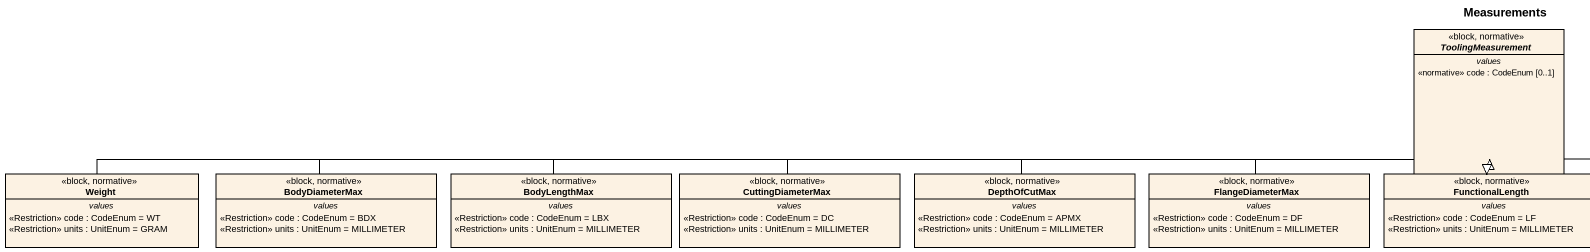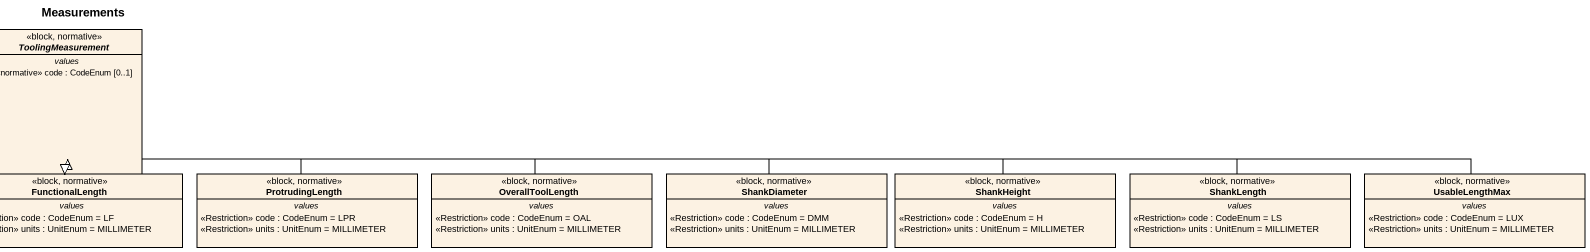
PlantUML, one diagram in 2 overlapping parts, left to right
@startuml
title Measurements
hide circle
hide empty members
abstract class ToolingMeasurement <<block, normative>> {
  -- values --
  <<normative>> code : CodeEnum [0..1]
}
class Weight <<block, normative>> {
  -- values --
  <<Restriction>> code : CodeEnum = WT
  <<Restriction>> units : UnitEnum = GRAM
}
class BodyDiameterMax <<block, normative>> {
  -- values --
  <<Restriction>> code : CodeEnum = BDX
  <<Restriction>> units : UnitEnum = MILLIMETER
}
class BodyLengthMax <<block, normative>> {
  -- values --
  <<Restriction>> code : CodeEnum = LBX
  <<Restriction>> units : UnitEnum = MILLIMETER
}
class CuttingDiameterMax <<block, normative>> {
  -- values --
  <<Restriction>> code : CodeEnum = DC
  <<Restriction>> units : UnitEnum = MILLIMETER
}
class DepthOfCutMax <<block, normative>> {
  -- values --
  <<Restriction>> code : CodeEnum = APMX
  <<Restriction>> units : UnitEnum = MILLIMETER
}
class FlangeDiameterMax <<block, normative>> {
  -- values --
  <<Restriction>> code : CodeEnum = DF
  <<Restriction>> units : UnitEnum = MILLIMETER
}
class FunctionalLength <<block, normative>> {
  -- values --
  <<Restriction>> code : CodeEnum = LF
  <<Restriction>> units : UnitEnum = MILLIMETER
}
class ProtrudingLength <<block, normative>> {
  -- values --
  <<Restriction>> code : CodeEnum = LPR
  <<Restriction>> units : UnitEnum = MILLIMETER
}
class OverallToolLength <<block, normative>> {
  -- values --
  <<Restriction>> code : CodeEnum = OAL
  <<Restriction>> units : UnitEnum = MILLIMETER
}
class ShankDiameter <<block, normative>> {
  -- values --
  <<Restriction>> code : CodeEnum = DMM
  <<Restriction>> units : UnitEnum = MILLIMETER
}
class ShankHeight <<block, normative>> {
  -- values --
  <<Restriction>> code : CodeEnum = H
  <<Restriction>> units : UnitEnum = MILLIMETER
}
class ShankLength <<block, normative>> {
  -- values --
  <<Restriction>> code : CodeEnum = LS
  <<Restriction>> units : UnitEnum = MILLIMETER
}
class UsableLengthMax <<block, normative>> {
  -- values --
  <<Restriction>> code : CodeEnum = LUX
  <<Restriction>> units : UnitEnum = MILLIMETER
}
Weight -right-|> ToolingMeasurement
BodyDiameterMax -right-|> ToolingMeasurement
BodyLengthMax -right-|> ToolingMeasurement
CuttingDiameterMax -right-|> ToolingMeasurement
DepthOfCutMax -right-|> ToolingMeasurement
FlangeDiameterMax -right-|> ToolingMeasurement
FunctionalLength -up-|> ToolingMeasurement
ProtrudingLength -left-|> ToolingMeasurement
OverallToolLength -left-|> ToolingMeasurement
ShankDiameter -left-|> ToolingMeasurement
ShankHeight -left-|> ToolingMeasurement
ShankLength -left-|> ToolingMeasurement
UsableLengthMax -left-|> ToolingMeasurement
@enduml
